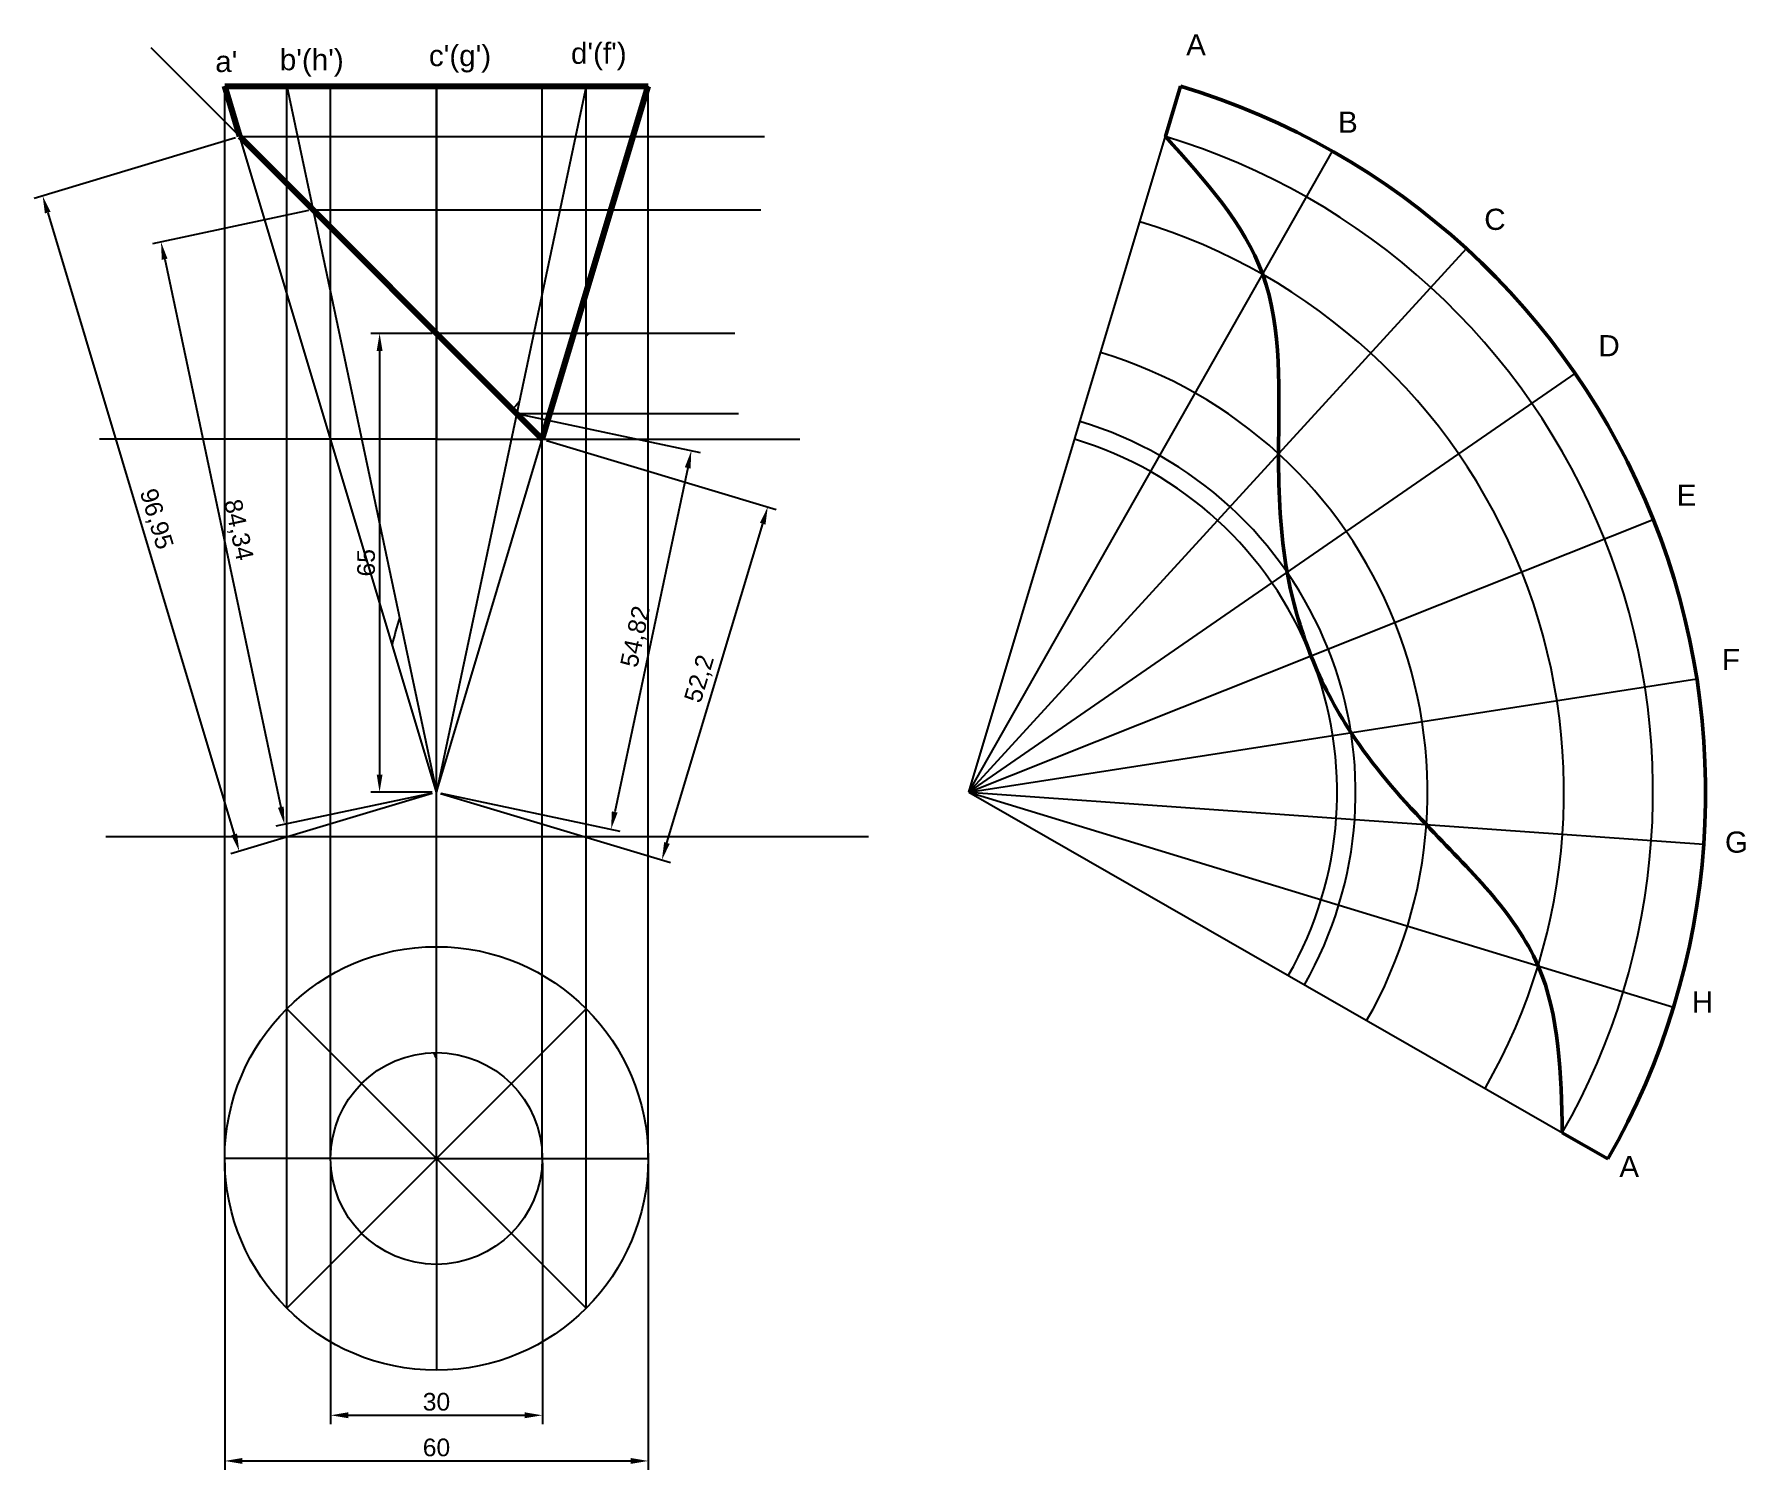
# Paper-space layout 'dl4' of a CAD drawing. Header units: millimetres. Extents: x -8 to 235, y -5 to 198.
import ezdxf

# ---------------------------------------------------------------- set-up
doc = ezdxf.new("R2010")
doc.units = ezdxf.units.MM
doc.styles.get("Standard").update_dxf_attribs({"font": 'arial.ttf'})
doc.dimstyles.new('ISO-25', dxfattribs={"dimtxt": 2.5, "dimasz": 2.5, "dimexe": 1.25, "dimexo": 0.625, "dimtad": 1, "dimtxsty": 'Standard', "dimcen": 2.5, "dimadec": 0, "dimazin": 0, "dimtfac": 1, "dimtmove": 0, "dimatfit": 3, "dimfxl": 1, "dimarcsym": 0})

# ---------------------------------------------------------------- blocks, each defined once
blk = doc.blocks.new('*U4')
blk.add_line((0, -15), (0, 15))
blk = doc.blocks.new('*U5')
at = {"color": 0, "linetype": 'ByBlock', "lineweight": -2, "transparency": 16777216}
blk.add_blockref('*U4', (49.04, 53.69), dxfattribs=at)
for p, rotation in [((38.43, 49.29), 45.00000000000001), ((59.64, 49.29), 314.9999999999999), ((34.04, 38.69), 90), ((38.43, 28.08), 135), ((49.04, 23.69), 180), ((59.64, 28.08), 225), ((64.04, 38.69), 269.9999999999999)]:
    blk.add_blockref('*U4', p, dxfattribs=dict(at, rotation=rotation))
blk = doc.blocks.new('*D6')
at = {"color": 0, "lineweight": -2, "transparency": 16777216}
for p, q in [((34.04, 38.06), (34.04, 1.06)), ((64.04, 38.06), (64.04, 1.06)), ((36.54, 2.31), (61.54, 2.31))]:
    blk.add_line(p, q, dxfattribs=at)
at = {"color": 0, "transparency": 16777216}
for points in [[(36.54, 2.73), (36.54, 1.89), (34.04, 2.31)], [(61.54, 2.73), (61.54, 1.89), (64.04, 2.31)]]:
    blk.add_solid(points, dxfattribs=at)
at = {"layer": 'Defpoints', "color": 0, "transparency": 16777216}
for p in [(34.04, 38.69), (64.04, 38.69), (64.04, 2.31)]:
    blk.add_point(p, dxfattribs=at)
at = {"color": 0, "transparency": 16777216, "insert": (49.04, 4.21), "char_height": 2.5, "attachment_point": 5}
blk.add_mtext('30', dxfattribs=at)
blk = doc.blocks.new('*D7')
at = {"color": 0, "lineweight": -2, "transparency": 16777216}
for p, q in [((19.04, 38.06), (19.04, -5.41)), ((79.04, 38.06), (79.04, -5.41)), ((21.54, -4.16), (76.54, -4.16))]:
    blk.add_line(p, q, dxfattribs=at)
at = {"color": 0, "transparency": 16777216}
for points in [[(21.54, -3.74), (21.54, -4.58), (19.04, -4.16)], [(76.54, -3.74), (76.54, -4.58), (79.04, -4.16)]]:
    blk.add_solid(points, dxfattribs=at)
at = {"layer": 'Defpoints', "color": 0, "transparency": 16777216}
for p in [(19.04, 38.69), (79.04, 38.69), (79.04, -4.16)]:
    blk.add_point(p, dxfattribs=at)
at = {"color": 0, "transparency": 16777216, "insert": (49.04, -2.26), "char_height": 2.5, "attachment_point": 5}
blk.add_mtext('60', dxfattribs=at)
blk = doc.blocks.new('*U8')
blk.add_line((0, -104.4), (0, 0))
blk = doc.blocks.new('*U9')
at = {"color": 0, "linetype": 'ByBlock', "lineweight": -2, "transparency": 16777216}
for p, rotation in [((154.46, 190.57), 343.3007557660063), ((176.01, 181.36), 330.4075958741108), ((194.97, 167.57), 317.5144359822152), ((210.37, 149.89), 304.6212760903196), ((221.44, 129.22), 291.7281161984241), ((227.62, 106.61), 278.8349563065285), ((228.6, 83.19), 265.9417964146329), ((224.32, 60.13), 253.0486365227373), ((215.01, 38.62), 240.1554766308418)]:
    blk.add_blockref('*U8', p, dxfattribs=dict(at, rotation=rotation))
blk = doc.blocks.new('*D10')
at = {"color": 0, "lineweight": -2, "transparency": 16777216}
for p, q in [((20.58, 183.25), (-7.95, 174.69)), ((-6.04, 172.66), (20.38, 84.59)), ((48.44, 90.39), (19.9, 81.84))]:
    blk.add_line(p, q, dxfattribs=at)
at = {"color": 0, "transparency": 16777216}
for points in [[(-5.64, 172.78), (-6.44, 172.54), (-6.76, 175.05)], [(20.78, 84.71), (19.98, 84.47), (21.1, 82.19)]]:
    blk.add_solid(points, dxfattribs=at)
at = {"layer": 'Defpoints', "color": 0, "transparency": 16777216}
for p in [(21.18, 183.43), (49.04, 90.57), (21.1, 82.19)]:
    blk.add_point(p, dxfattribs=at)
at = {"color": 0, "transparency": 16777216, "insert": (9.21, 129.23), "char_height": 2.5, "attachment_point": 5, "rotation": 286.6992}
blk.add_mtext('96,95', dxfattribs=at)
blk = doc.blocks.new('*D11')
at = {"color": 0, "lineweight": -2, "transparency": 16777216}
for p, q in [((30.92, 172.95), (8.79, 168.25)), ((10.53, 166.06), (26.99, 88.45)), ((48.42, 90.44), (26.29, 85.75))]:
    blk.add_line(p, q, dxfattribs=at)
at = {"color": 0, "transparency": 16777216}
for points in [[(10.93, 166.15), (10.12, 165.98), (10.01, 168.51)], [(27.4, 88.54), (26.58, 88.37), (27.51, 86.01)]]:
    blk.add_solid(points, dxfattribs=at)
at = {"layer": 'Defpoints', "color": 0, "transparency": 16777216}
for p in [(31.53, 173.08), (49.04, 90.57), (27.51, 86.01)]:
    blk.add_point(p, dxfattribs=at)
at = {"color": 0, "transparency": 16777216, "insert": (20.84, 127.7), "char_height": 2.5, "attachment_point": 5, "rotation": 281.9767}
blk.add_mtext('84,34', dxfattribs=at)
blk = doc.blocks.new('*D12')
at = {"color": 0, "lineweight": -2, "transparency": 16777216}
for p, q in [((48.41, 155.57), (39.73, 155.57)), ((40.98, 153.07), (40.98, 93.07)), ((48.41, 90.57), (39.73, 90.57))]:
    blk.add_line(p, q, dxfattribs=at)
at = {"color": 0, "transparency": 16777216}
for points in [[(40.57, 153.07), (41.4, 153.07), (40.98, 155.57)], [(40.57, 93.07), (41.4, 93.07), (40.98, 90.57)]]:
    blk.add_solid(points, dxfattribs=at)
at = {"layer": 'Defpoints', "color": 0, "transparency": 16777216}
for p in [(49.04, 155.57), (40.98, 90.57), (49.04, 90.57)]:
    blk.add_point(p, dxfattribs=at)
at = {"color": 0, "transparency": 16777216, "insert": (39.08, 123.07), "char_height": 2.5, "attachment_point": 5, "rotation": 90}
blk.add_mtext('65', dxfattribs=at)
blk = doc.blocks.new('*D13')
at = {"color": 0, "lineweight": -2, "transparency": 16777216}
for p, q in [((61.02, 144.07), (86.38, 138.69)), ((84.64, 136.5), (74.3, 87.77)), ((49.65, 90.44), (75, 85.07))]:
    blk.add_line(p, q, dxfattribs=at)
at = {"color": 0, "transparency": 16777216}
for points in [[(84.23, 136.59), (85.04, 136.42), (85.15, 138.95)], [(73.89, 87.86), (74.71, 87.68), (73.78, 85.33)]]:
    blk.add_solid(points, dxfattribs=at)
at = {"layer": 'Defpoints', "color": 0, "transparency": 16777216}
for p in [(60.41, 144.2), (49.04, 90.57), (73.78, 85.33)]:
    blk.add_point(p, dxfattribs=at)
at = {"color": 0, "transparency": 16777216, "insert": (77.39, 112.58), "char_height": 2.5, "attachment_point": 5, "rotation": 78.0233}
blk.add_mtext('54,82', dxfattribs=at)
blk = doc.blocks.new('*D14')
at = {"color": 0, "lineweight": -2, "transparency": 16777216}
for p, q in [((64.63, 140.39), (97.18, 130.63)), ((81.7, 83.38), (95.27, 128.6)), ((49.63, 90.39), (82.18, 80.63))]:
    blk.add_line(p, q, dxfattribs=at)
at = {"color": 0, "transparency": 16777216}
for points in [[(94.87, 128.72), (95.66, 128.48), (95.98, 130.99)], [(81.3, 83.5), (82.1, 83.26), (80.98, 80.99)]]:
    blk.add_solid(points, dxfattribs=at)
at = {"layer": 'Defpoints', "color": 0, "transparency": 16777216}
for p in [(64.04, 140.57), (95.98, 130.99), (49.04, 90.57)]:
    blk.add_point(p, dxfattribs=at)
at = {"color": 0, "transparency": 16777216, "insert": (86.45, 106.6), "char_height": 2.5, "attachment_point": 5, "rotation": 73.3008}
blk.add_mtext('52,2', dxfattribs=at)

psp = doc.layouts.new('dl4')

# ---------------------------------------------------------------- linework, layer by layer
for p, q in [((21.179, 183.432), (8.61, 196)), ((19.036, 84.289), (19.036, 190.575)), ((27.823, 84.289), (27.823, 190.575)), ((27.823, 190.575), (49.036, 90.575)), ((34.036, 38.687), (34.036, 190.575)), ((49.036, 84.289), (49.036, 190.575)), ((49.036, 190.575), (49.036, 140.575)), ((70.249, 190.575), (49.036, 90.575)), ((64.036, 38.687), (64.036, 190.575)), ((70.249, 84.289), (70.249, 190.575)), ((79.036, 84.289), (79.036, 190.575)), ((154.456, 190.575), (152.314, 183.436)), ((49.036, 90.575), (21.179, 183.432)), ((21.179, 183.432), (95.509, 183.432)), ((31.535, 173.076), (94.984, 173.076)), ((49.036, 155.575), (91.314, 155.575)), ((60.411, 144.199), (91.838, 144.199)), ((49.036, 140.575), (1.28, 140.575)), ((49.036, 140.575), (100.502, 140.575)), ((49.036, 90.575), (64.036, 140.575)), ((124.456, 90.575), (215.013, 38.619)), ((2.212, 84.289), (110.252, 84.289)), ((19.036, 38.687), (19.036, 84.289)), ((27.823, 17.474), (27.823, 84.289)), ((49.036, 68.687), (49.036, 84.289)), ((70.249, 17.474), (70.249, 84.289)), ((79.036, 38.687), (79.036, 84.289))]:
    psp.add_line(p, q)
at = {"lineweight": 90}
for p, q in [((19.036, 190.575), (79.036, 190.575)), ((21.179, 183.432), (19.036, 190.575)), ((64.036, 140.575), (79.036, 190.575)), ((64.036, 140.575), (21.179, 183.432))]:
    psp.add_line(p, q, dxfattribs=at)
at = {"lineweight": 50}
for p, q in [((152.314, 183.436), (154.456, 190.575)), ((208.548, 42.328), (215.013, 38.619))]:
    psp.add_line(p, q, dxfattribs=at)
for radius in [30, 15]:
    psp.add_circle((49.036, 38.687), radius)
psp.add_arc((124.456, 90.575), 104.403, 330.15548, 73.30076, dxfattribs=at)
for radius, start, end in [(96.95, 330.15548, 73.30076), (84.34, 330.15548, 73.30076), (84.34, 129.5841, 129.99457), (65, 330.15548, 73.30076), (84.34, 139.04096, 140.01172), (54.82, 330.15548, 73.30076), (52.2, 330.15548, 73.30076), (84.34, 162.99441, 165.62751), (84.34, 205.94016, 206.58966)]:
    psp.add_arc((124.456, 90.575), radius, start, end)
psp.add_spline([(152.314, 183.436), (166.105, 163.913), (168.357, 138.509), (169.569, 121.72), (172.948, 109.9), (178.625, 98.994), (189.293, 85.974), (205.131, 65.984), (208.548, 42.328)], degree=3, dxfattribs=at)

# ---------------------------------------------------------------- block references
for name in ['*U9', '*U5']:
    psp.add_blockref(name, (0, 0))

# ---------------------------------------------------------------- texts
for s, p in [("c'(g')", (47.971, 193.417)), ("d'(f')", (68.099, 193.749)), ('A', (155.262, 194.938)), ("a'", (17.697, 192.585)), ("b'(h')", (26.845, 192.835)), ('B', (176.781, 183.983)), ('C', (197.498, 170.222)), ('D', (213.67, 152.319)), ('E', (224.764, 131.15)), ('F', (231.178, 107.858)), ('G', (231.605, 82.001)), ('H', (226.902, 59.35)), ('A', (216.641, 36.058))]:
    psp.add_text(s, height=3).set_placement(p)

# ---------------------------------------------------------------- dimensions: what is measured, and where the dimension line sits
for p1, p2, distance, picture, middle in [((21.179, 183.432), (49.036, 90.575), -29.164, '*D10', (9.211, 129.234)), ((31.535, 173.076), (49.036, 90.575), -22.006, '*D11', (20.84, 127.7)), ((49.036, 155.575), (49.036, 90.575), -8.052, '*D12', (39.083, 123.075)), ((60.411, 144.199), (49.036, 90.575), 25.293, '*D13', (77.385, 112.58)), ((49.036, 90.575), (64.036, 140.575), -33.355, '*D14', (86.447, 106.601))]:
    dim = psp.add_aligned_dim(p1=p1, p2=p2, distance=distance, dimstyle='ISO-25')
    dim.commit()
    dim.dimension.update_dxf_attribs({"geometry": picture, "text_midpoint": middle})
for base, p1, p2, picture, middle in [((79.036, -4.159), (19.036, 38.687), (79.036, 38.687), '*D7', (49.036, -2.257)), ((64.036, 2.311), (34.036, 38.687), (64.036, 38.687), '*D6', (49.036, 4.214))]:
    dim = psp.add_linear_dim(base=base, p1=p1, p2=p2, dimstyle='ISO-25')
    dim.commit()
    dim.dimension.update_dxf_attribs({"geometry": picture, "text_midpoint": middle})

doc.saveas('drawing.dxf')
